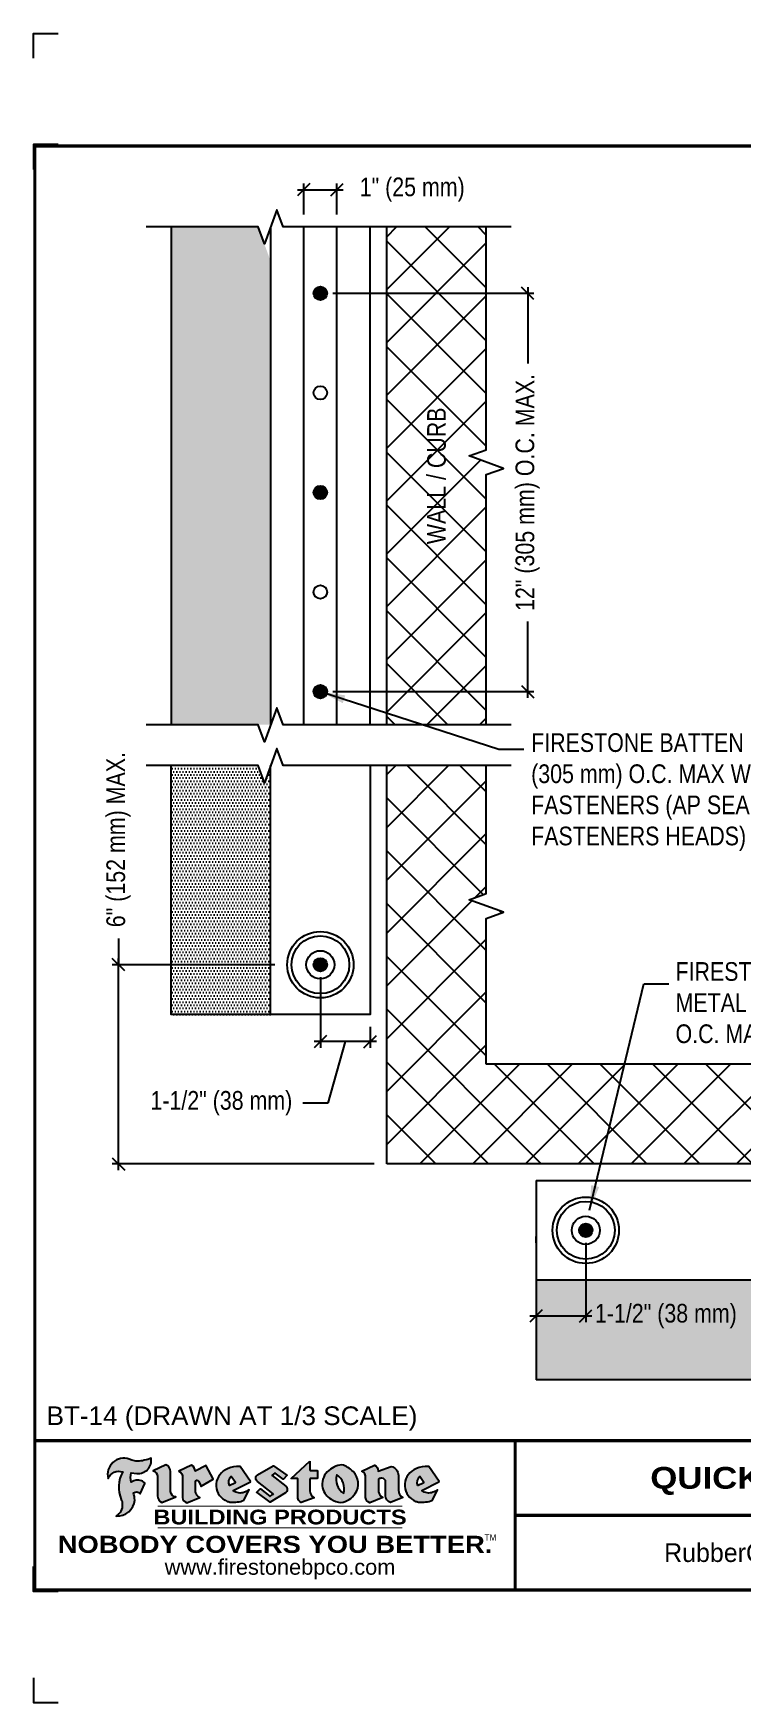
# Model space of a CAD drawing. Header units: inches. Extents: x 121.4 to 141.5, y -124.4 to -107.6.
# Drawn here: x 121.45 to 128.57, y -124.4 to -107.64 of the extents above; entities that cross this region are included whole.
import ezdxf
from ezdxf.enums import TextEntityAlignment as Align

# ---------------------------------------------------------------- set-up
doc = ezdxf.new("R2010")
doc.units = ezdxf.units.IN
doc.header["$MEASUREMENT"] = 0
doc.layers.get('0').update_dxf_attribs({"linetype": 'CONTINUOUS'})
doc.layers.get('DEFPOINTS').update_dxf_attribs({"linetype": 'CONTINUOUS'})
for name, color, linetype in [('FSBP-ACCESSORY-FIRESTONE', 7, 'CONTINUOUS'), ('FSBP-ANNO-NOTE', 7, 'CONTINUOUS'), ('FSBP-MEMBRANE', 7, 'CONTINUOUS'), ('FSBP-TTLB', 7, 'CONTINUOUS'), ('FSBP-TTLB-BORDER', 7, 'CONTINUOUS'), ('FSBP-TTLB-TEXT', 7, 'CONTINUOUS'), ('FSBP-WALL-CURB', 9, 'CONTINUOUS')]:
    doc.layers.add(name, color=color, linetype=linetype)
doc.styles.add('FSBP_ARIAL', font='arial.ttf')
doc.styles.add('FSBP_ARIAL_BOLD', font='')
doc.styles.add('FSBP_ARIAL_NAR', font='ARIALN.TTF')
doc.styles.add('FSBP_BANKGOTHIC', font='bgothm.ttf')
doc.styles.get('FSBP_ARIAL_BOLD').set_extended_font_data('Arial Black')
doc.dimstyles.new('FSBP-DIM', dxfattribs={"dimtxt": 0.1875, "dimasz": 0.125, "dimexe": 0.0625, "dimexo": 0.125, "dimgap": 0.125, "dimtad": 0, "dimdec": 0, "dimzin": 1, "dimdsep": 46, "dimlunit": 4, "dimtxsty": 'FSBP_ARIAL_NAR', "dimblk": 'OBLIQUE', "dimcen": 0.09375, "dimdle": 0.0625, "dimclrd": 256, "dimclre": 256, "dimclrt": 256, "dimadec": 0, "dimazin": 0, "dimtfac": 1, "dimtdec": 0, "dimtmove": 1, "dimatfit": 3, "dimfxl": 1, "dimtolj": 1, "dimtzin": 0, "dimlwd": -1, "dimlwe": -1, "dimarcsym": 0})
doc.dimstyles.new('FSBP-LEADER', dxfattribs={"dimtxt": 0.1875, "dimasz": 0.25, "dimexe": 0.0625, "dimexo": 0.125, "dimgap": 0.125, "dimtad": 0, "dimtih": 1, "dimtoh": 1, "dimdec": 4, "dimzin": 0, "dimdsep": 46, "dimlunit": 4, "dimtxsty": 'FSBP_ARIAL_NAR', "dimcen": 0.09375, "dimclrd": 256, "dimclre": 256, "dimclrt": 256, "dimadec": 0, "dimazin": 0, "dimtfac": 1, "dimtdec": 4, "dimtofl": 0, "dimtmove": 0, "dimatfit": 3, "dimfxl": 1, "dimtolj": 1, "dimtzin": 0, "dimlwd": -1, "dimlwe": -1, "dimarcsym": 0})
pattern_1 = [(0, (-22.82991274658639, -104.9946470850518), (0.015625, 0.03125), [0, -0.03125])]

# ---------------------------------------------------------------- blocks, each defined once
blk = doc.blocks.new('_OBLIQUE')
at = {"color": 0, "linetype": 'ByBlock'}
blk.add_line((-0.5, -0.5), (0.5, 0.5), dxfattribs=at)
blk = doc.blocks.new('*D8')
at = {"layer": 'DEFPOINTS', "color": 0, "transparency": 16777216}
for p in [(124.3305326652352, -110.2529824913689), (126.4135693134129, -110.2529824913689), (124.3305326652352, -114.2529824913689)]:
    blk.add_point(p, dxfattribs=at)
at = {"layer": 'FSBP-ANNO-NOTE', "transparency": 16777216}
for p, q in [((124.4555326652352, -110.2529824913689), (126.4760693134129, -110.2529824913689)), ((126.4135693134129, -110.1904824913689), (126.4135693134129, -110.9586654722693)), ((126.4135693134129, -114.3154824913689), (126.4135693134129, -113.5472995104685)), ((124.4555326652352, -114.2529824913689), (126.4760693134129, -114.2529824913689))]:
    blk.add_line(p, q, dxfattribs=at)
at = {"layer": 'FSBP-ANNO-NOTE', "transparency": 16777216, "xscale": 0.125, "yscale": 0.125, "zscale": 0.125}
for p, rotation in [((126.4135693134129, -110.2529824913689), 90), ((126.4135693134129, -114.2529824913689), 270)]:
    blk.add_blockref('_OBLIQUE', p, dxfattribs=dict(at, rotation=rotation))
at = {"layer": 'FSBP-ANNO-NOTE', "transparency": 16777216, "insert": (126.413569313413, -112.2529824913689), "char_height": 0.1875, "attachment_point": 5, "rotation": 90, "style": 'FSBP_ARIAL_NAR'}
blk.add_mtext('\\A1;12" (305 mm) O.C. MAX.', dxfattribs=at)
blk = doc.blocks.new('*D3')
at = {"layer": 'DEFPOINTS', "color": 0, "transparency": 16777216}
for p in [(126.9971993319018, -119.6621657499225), (126.4971993319018, -119.7094258342191), (126.4971993319018, -120.5229537878908)]:
    blk.add_point(p, dxfattribs=at)
at = {"layer": 'FSBP-ANNO-NOTE', "transparency": 16777216}
for p, q in [((126.4971993319018, -119.8344258342191), (126.4971993319018, -120.5854537878908)), ((126.9971993319018, -119.7871657499225), (126.9971993319018, -120.5854537878908)), ((127.0596993319018, -120.5229537878908), (126.4346993319018, -120.5229537878908))]:
    blk.add_line(p, q, dxfattribs=at)
at = {"layer": 'FSBP-ANNO-NOTE', "transparency": 16777216, "xscale": 0.125, "yscale": 0.125, "zscale": 0.125, "rotation": 180}
blk.add_blockref('_OBLIQUE', (126.4971993319018, -120.5229537878908), dxfattribs=at)
at = {"layer": 'FSBP-ANNO-NOTE', "transparency": 16777216, "xscale": 0.125, "yscale": 0.125, "zscale": 0.125}
blk.add_blockref('_OBLIQUE', (126.9971993319018, -120.5229537878908), dxfattribs=at)
at = {"layer": 'FSBP-ANNO-NOTE', "transparency": 16777216, "insert": (127.8021164315098, -120.5229537878908), "char_height": 0.1875, "attachment_point": 5, "style": 'FSBP_ARIAL_NAR'}
blk.add_mtext('\\A1;1-1/2" (38 mm)', dxfattribs=at)
blk = doc.blocks.new('*D4')
at = {"layer": 'DEFPOINTS', "color": 0, "transparency": 16777216}
for p in [(124.3305326652352, -116.9954990832558), (124.8305326652352, -117.4954990832558), (124.3305326652352, -117.766841830399)]:
    blk.add_point(p, dxfattribs=at)
at = {"layer": 'FSBP-ANNO-NOTE', "transparency": 16777216}
for p, q in [((124.3305326652352, -117.1204990832558), (124.3305326652352, -117.829341830399)), ((124.8305326652352, -117.6204990832558), (124.8305326652352, -117.829341830399)), ((124.8930326652352, -117.766841830399), (124.2680326652352, -117.766841830399)), ((124.5805326652352, -117.766841830399), (124.4054292454998, -118.3855747771929)), ((124.4054292454998, -118.3855747771929), (124.1554292454998, -118.3855747771929))]:
    blk.add_line(p, q, dxfattribs=at)
at = {"layer": 'FSBP-ANNO-NOTE', "transparency": 16777216, "xscale": 0.125, "yscale": 0.125, "zscale": 0.125, "rotation": 180}
blk.add_blockref('_OBLIQUE', (124.3305326652352, -117.766841830399), dxfattribs=at)
at = {"layer": 'FSBP-ANNO-NOTE', "transparency": 16777216, "xscale": 0.125, "yscale": 0.125, "zscale": 0.125}
blk.add_blockref('_OBLIQUE', (124.8305326652352, -117.766841830399), dxfattribs=at)
at = {"layer": 'FSBP-ANNO-NOTE', "transparency": 16777216, "insert": (123.3359374310387, -118.3855747771929), "char_height": 0.1875, "attachment_point": 5, "style": 'FSBP_ARIAL_NAR'}
blk.add_mtext('\\A1;1-1/2" (38 mm)', dxfattribs=at)
blk = doc.blocks.new('*D10')
at = {"layer": 'DEFPOINTS', "color": 0, "transparency": 16777216}
for p in [(122.3028349557157, -116.9954990832558), (123.9971993319019, -116.9954990832558), (124.9971993319019, -118.9954990832558)]:
    blk.add_point(p, dxfattribs=at)
at = {"layer": 'FSBP-ANNO-NOTE', "transparency": 16777216}
for p, q in [((122.3028349557157, -116.7307383498123), (122.3028349557157, -116.9954990832558)), ((123.8721993319019, -116.9954990832558), (122.2403349557157, -116.9954990832558)), ((122.3028349557157, -119.0579990832558), (122.3028349557157, -116.9329990832558)), ((124.8721993319019, -118.9954990832558), (122.2403349557157, -118.9954990832558))]:
    blk.add_line(p, q, dxfattribs=at)
at = {"layer": 'FSBP-ANNO-NOTE', "transparency": 16777216, "xscale": 0.125, "yscale": 0.125, "zscale": 0.125}
for p, rotation in [((122.3028349557157, -116.9954990832558), 90), ((122.3028349557157, -118.9954990832558), 270)]:
    blk.add_blockref('_OBLIQUE', p, dxfattribs=dict(at, rotation=rotation))
at = {"layer": 'FSBP-ANNO-NOTE', "transparency": 16777216, "insert": (122.3028349557157, -115.7391583702761), "char_height": 0.1875, "attachment_point": 5, "rotation": 90, "style": 'FSBP_ARIAL_NAR'}
blk.add_mtext('\\A1;6" (152 mm) MAX.', dxfattribs=at)
blk = doc.blocks.new('*D13')
at = {"layer": 'DEFPOINTS', "color": 0, "transparency": 16777216}
for p in [(124.4971993319018, -109.2126922040609), (124.1638659985684, -109.5863158247022), (124.4971993319018, -109.5863158247022)]:
    blk.add_point(p, dxfattribs=at)
at = {"layer": 'FSBP-ANNO-NOTE', "transparency": 16777216}
for p, q in [((124.1013659985684, -109.2126922040609), (124.5596993319018, -109.2126922040609)), ((124.1638659985684, -109.4613158247022), (124.1638659985684, -109.1501922040609)), ((124.4971993319018, -109.4613158247022), (124.4971993319018, -109.1501922040609))]:
    blk.add_line(p, q, dxfattribs=at)
at = {"layer": 'FSBP-ANNO-NOTE', "transparency": 16777216, "xscale": 0.125, "yscale": 0.125, "zscale": 0.125, "rotation": 180}
blk.add_blockref('_OBLIQUE', (124.1638659985684, -109.2126922040609), dxfattribs=at)
at = {"layer": 'FSBP-ANNO-NOTE', "transparency": 16777216, "xscale": 0.125, "yscale": 0.125, "zscale": 0.125}
blk.add_blockref('_OBLIQUE', (124.4971993319018, -109.2126922040609), dxfattribs=at)
at = {"layer": 'FSBP-ANNO-NOTE', "transparency": 16777216, "insert": (125.2534635555965, -109.2126922040609), "char_height": 0.1875, "attachment_point": 5, "style": 'FSBP_ARIAL_NAR'}
blk.add_mtext('\\A1;{\\fArial Narrow|b0|i0|c0|p34;1" (25 mm)}', dxfattribs=at)
blk = doc.blocks.new('TTLB-EPDM_1')
at = {"layer": 'FSBP-TTLB-TEXT'}
h = blk.add_hatch(color=1, dxfattribs=at)
edge = h.paths.add_edge_path()
edge.add_arc((1.037309769669573, -0.1982514792917306), 0.1319107607348553, 264.0410451462098, 370.3106169565175)
edge.add_arc((1.027551646585694, 0.1214293576525799), 0.3273056962876235, 270.05058356628535, 295.23459397187514, ccw=False)
edge.add_arc((1.022801957313345, -0.06680179986895154), 0.1391656561713503, 249.3281275763668, 272.0749124149863, ccw=False)
edge.add_line((0.9736743133014443, -0.1970076156048179), (0.9474927838574558, -0.1852745150568325))
edge.add_arc((0.8939498971398288, -0.3394262635682071), 0.1631857907024099, 70.84590087378872, 194.3325259843273)
edge.add_arc((0.8444260109029493, -0.4259936440910768), 0.1179914261095279, 70.96950098067128, 156.9641407594482, ccw=False)
edge.add_arc((1.153141409296894, -0.4684497516079468), 0.3110405457095052, 150.3231137483159, 203.2084295854517)
edge.add_arc((0.7562495500622943, -0.6412608153899899), 0.1218587156617311, 0.8849157075190988, 24.34668939894999, ccw=False)
edge.add_arc((0.7493781665697374, -0.6475258110744375), 0.1289731377238325, -58.36655102076742, 3.6216782311386737, ccw=False)
edge.add_arc((0.8256699029544474, -0.5792158350996106), 0.1783301886510354, 267.2205474105585, 354.1381621173521)
edge.add_arc((0.7903121048625305, -0.6011409294291745), 0.212787892960859, 0.9996158580669322, 21.00503380861244)
edge.add_arc((1.01880712263941, -0.5666691048185161), 0.05136395668415847, 40.82117713173261, 125.52727787225791, ccw=False)
edge.add_line((1.057676976260041, -0.5330924682126437), (1.102776947655911, -0.4308018311949837))
edge.add_arc((1.040858222524664, -0.4699705673995949), 0.07326744446031509, 32.31675181867256, 66.31481236598174)
edge.add_arc((1.032262518825329, -0.5063316993097662), 0.1102246948011782, 69.8179132332389, 125.254734720681)
edge.add_arc((1.127708877207287, -0.368959353531244), 0.1659710644737306, 164.1569669952081, 196.5811013160487, ccw=False)
edge.add_line((0.9680425188342383, -0.3236487780942383), (1.023615334387159, -0.3294494641845773))
h = blk.add_hatch(color=1, dxfattribs=at)
edge = h.paths.add_edge_path()
edge.add_line((1.275239419159561, -0.6223407783464694), (1.415345367376062, -0.5660418822574371))
edge.add_arc((1.421019305783958, -0.5090099247487757), 0.05731350411836949, 181.9717871001989, 264.31851000495806, ccw=False)
edge.add_line((1.363739737527226, -0.5109819325197265), (1.363412352251203, -0.3102363679013962))
edge.add_arc((1.294263659668751, -0.3103491388303989), 0.06914878453844908, 0.0934405599591014, 72.42834396969012)
edge.add_line((1.315139561173908, -0.2444268274366692), (1.186839444240604, -0.3024209471341379))
edge.add_arc((1.175246268095289, -0.3585110609420917), 0.05727567197445628, -0.017399788185912257, 78.322067691347, ccw=False)
edge.add_line((1.232521937428658, -0.3585284546236807), (1.232574268422297, -0.555126496687123))
edge.add_arc((1.305699496415486, -0.5558575689677219), 0.07312888236350451, 179.4272023230205, 245.3845503102953)
h = blk.add_hatch(color=1, dxfattribs=at)
edge = h.paths.add_edge_path()
edge.add_line((1.792026821926584, -0.3839679064720229), (1.722158956877934, -0.2518542302253621))
edge.add_arc((1.720119655279638, -0.2529327078887852), 0.002306916790721817, 27.87197133405656, 117.3766794470751)
edge.add_line((1.719058846382097, -0.250884159729182), (1.610638460368705, -0.3070279753467702))
edge.add_arc((1.547088841662962, -0.3061026658494403), 0.06355635479880145, 359.165808011073, 425.8793658831422)
edge.add_line((1.573061729235633, -0.2480956029480268), (1.446879247402876, -0.3051325108639702))
edge.add_arc((1.407812067100189, -0.370357133046621), 0.07602957263902092, -3.441403975725109, 59.07992244284969, ccw=False)
edge.add_line((1.483704536400296, -0.3749210150788969), (1.483704536400296, -0.5723838140635706))
edge.add_arc((1.54053746518044, -0.568254406115083), 0.05698275005415228, 184.1557352478595, 255.3066498366543)
edge.add_line((1.526084036778343, -0.6233736605654059), (1.657291340682093, -0.570650514527486))
edge.add_arc((1.688298576827198, -0.5021390388423987), 0.0752015358480571, 207.5160880841914, 245.649226723163, ccw=False)
edge.add_arc((1.721050197024907, -0.4914488168456328), 0.1093332836229113, 179.4823365255141, 204.5537900001094, ccw=False)
edge.add_line((1.611721375809452, -0.4904610114968335), (1.611721375809452, -0.4126404716788983))
edge.add_arc((1.628589765097195, -0.414159299036043), 0.01693662875851176, 28.356188110622725, 174.8549701683585, ccw=False)
edge.add_arc((1.627340435522395, -0.4197189881350504), 0.02111886817708033, 22.216893572439517, 40.10213956426492, ccw=False)
edge.add_line((1.646891420738257, -0.4117336534413738), (1.666638796144639, -0.4549750258192233))
edge.add_arc((1.668737246926742, -0.4540167099035481), 0.002306916790685496, 204.545128184284, 299.6323508190091)
edge.add_line((1.669877862091766, -0.4560219186518992), (1.791128135493295, -0.3870515928837648))
edge.add_line((1.791128135493295, -0.3870515928837648), (1.792026821926584, -0.3839679064720229))
h = blk.add_hatch(color=1, dxfattribs=at)
h.paths.add_polyline_path([(2.063388732080512, -0.2583237030618903, 0.02524281661523788), (2.025024361750752, -0.2610532129309178, 0.1213611957758757), (1.901773912052249, -0.3008158885520373, 0.6151668103976068), (1.93274136141747, -0.6099060679591872, 0.05306812109568645), (1.967936229862175, -0.617865745600497, 0.1150932231766138), (2.099126721549737, -0.5994933789882708), (2.151195569562105, -0.4944891916583316, -0.08755405562188731), (2.104230609512001, -0.5187113292177372, -0.265591761123442), (1.992692314386659, -0.5010701623316862), (2.165347897647223, -0.4141184325909109, 0.4518949533370738), (2.166222728871162, -0.4107679608846269)])
h.paths.add_polyline_path([(2.014217313945437, -0.4188965037300676), (1.951113654018855, -0.4515330109460507, -0.3720533890450154), (1.973177450672722, -0.3607130665457561)], flags=16)
h = blk.add_hatch(color=1, dxfattribs=at)
edge = h.paths.add_edge_path()
edge.add_arc((2.260407392426802, -0.3775796671688782), 0.04152450223225729, 123.20805433950699, 232.2027298779723, ccw=False)
edge.add_line((2.237665217914071, -0.3428366421988329), (2.393535971665983, -0.2540943745380986))
edge.add_arc((2.394677353533142, -0.2560991469722482), 0.002306916790741334, 55.64644466176611, 119.65426054492559, ccw=False)
edge.add_line((2.395979141996861, -0.2541946229174954), (2.531809646140459, -0.3470380726374032))
edge.add_arc((2.530468902927946, -0.3489153772789875), 0.002306916790700397, -42.731101238422525, 54.4661353739603, ccw=False)
edge.add_line((2.532163440279987, -0.3504807552658491), (2.498457913851155, -0.3869673252714421))
edge.add_arc((2.496763376499139, -0.3854019472845934), 0.002306916790672934, 233.7527076894875, 317.26889876138785, ccw=False)
edge.add_line((2.495399362263356, -0.38726241234572), (2.413849913492982, -0.3274738082119626))
edge.add_arc((2.412485899257181, -0.3293342732731342), 0.002306916790720064, 53.75270768979358, 124.4135619297835)
edge.add_line((2.41118211687575, -0.3274311136421062), (2.382933981293377, -0.346782838468144))
edge.add_arc((2.38423776367478, -0.3486859980991606), 0.002306916790694898, 124.4135619293799, 231.8459020253626)
edge.add_line((2.382812599816248, -0.3505000469010184), (2.519899969301207, -0.4581994452042721))
edge.add_arc((2.494247019847682, -0.4908523236374461), 0.04152450223225742, -55.21225898295222, 51.84590202520428, ccw=False)
edge.add_line((2.517938320565804, -0.5249552055672808), (2.364434947484597, -0.6179520922513717))
edge.add_arc((2.36323960192349, -0.6159790200102006), 0.002306916790726996, 233.2955624372927, 301.20872157023314, ccw=False)
edge.add_line((2.361860787187538, -0.6178285429225383), (2.231266621301074, -0.5204709167214361))
edge.add_arc((2.232647938930649, -0.5186232623475259), 0.002306916790697672, 135.5134179846393, 233.21798691998708, ccw=False)
edge.add_line((2.231002150870836, -0.5170067083764565), (2.262839375599356, -0.4845937328397696))
edge.add_arc((2.264485163659225, -0.4862102868108537), 0.002306916790748497, 53.0352839999411, 135.513417985369, ccw=False)
edge.add_line((2.265872365996302, -0.4843670465239001), (2.361834678328762, -0.5565872257804898))
edge.add_arc((2.363221880665761, -0.5547439854936304), 0.002306916790627066, 233.0352840000685, 302.2362632414394)
edge.add_line((2.36445241715569, -0.5566953042850713), (2.39428499383348, -0.5378823484768844))
edge.add_arc((2.393054457343549, -0.5359310296853765), 0.002306916790685166, 302.2362632406177, 412.2027298768422)
edge.add_line((2.394468296066179, -0.5341081404551886), (2.234958295420142, -0.4103916733127022))
h = blk.add_hatch(color=1, dxfattribs=at)
edge = h.paths.add_edge_path()
edge.add_line((2.763460561272041, -0.2072496393923444), (2.763460561272041, -0.2969520779963801))
edge.add_arc((2.765767478062699, -0.2969520779963943), 0.00230691679065842, 179.9999999996471, 269.9999999996471)
edge.add_line((2.765767478062685, -0.2992589947870528), (2.835417693520355, -0.2992589947870528))
edge.add_arc((2.835417693520355, -0.3015659115777538), 0.002306916790701052, 0, 90, ccw=False)
edge.add_line((2.837724610311056, -0.3015659115777538), (2.837724610311056, -0.3790761307453892))
edge.add_arc((2.83541769352037, -0.3790761307453749), 0.002306916790686842, 269.99999999964706, 359.99999999964706, ccw=False)
edge.add_line((2.835417693520355, -0.3813830475360618), (2.765767478062685, -0.3813830475360618))
edge.add_arc((2.765767478062699, -0.3836899643267202), 0.00230691679065842, 90.00000000035294, 180.0000000003529)
edge.add_line((2.763460561272041, -0.3836899643267344), (2.763460561272041, -0.5033995910642801))
edge.add_arc((2.836735953378943, -0.5071368822038516), 0.07337063740681413, 177.0802527808789, 245.3249543133826)
edge.add_line((2.806105814540615, -0.5738080530967267), (2.674529557384915, -0.6226036013049594))
edge.add_arc((2.708610405062069, -0.564298408791804), 0.06753517344606039, 177.0345319916277, 239.6926428024901, ccw=False)
edge.add_line((2.641165668230087, -0.560804539009709), (2.641165668230087, -0.3836899643267344))
edge.add_arc((2.638858751439429, -0.3836899643267202), 0.00230691679065842, 359.9999999996471, 449.999999999647)
edge.add_line((2.638858751439443, -0.3813830475360618), (2.572857950769389, -0.3813830475360618))
edge.add_line((2.572857950769389, -0.3813830475360618), (2.763460561272041, -0.2072496393923444))
h = blk.add_hatch(color=1, dxfattribs=at)
edge = h.paths.add_edge_path(flags=16)
edge.add_arc((2.940363509127394, -0.4847985213681437), 0.1684614578629418, 344.5558804047865, 417.0140046669545)
edge.add_arc((3.194458079644619, -0.3883534532477785), 0.1684614578629414, 164.5558804047864, 237.0140046669546)
edge = h.paths.add_edge_path()
edge.add_arc((3.069375116502199, -0.4399344555144872), 0.1828726885096673, 136.0914512150047, 191.213418978326)
edge.add_arc((3.064939550433406, -0.4318234379590333), 0.1803148804748503, 194.0167254156723, 240.6663730831859)
edge.add_arc((3.098047041778981, -0.3845058757092554), 0.2378525180183701, 239.2975390661776, 264.2889872773176)
edge.add_arc((3.04884478212623, -0.4190232383793012), 0.203760689247156, 277.1986764832036, 326.503572961274)
edge.add_arc((3.077739326803546, -0.4341046616465112), 0.171374865791709, 325.3768876809902, 406.3828327799087)
edge.add_arc((3.011839488065919, -0.4896144380417797), 0.2571945645850002, 44.28462553519766, 73.82901434867304)
edge.add_arc((3.117152499586992, -0.4983433120546693), 0.2579560664039132, 97.50292863483666, 134.1039137579027)
h = blk.add_hatch(color=1, dxfattribs=at)
edge = h.paths.add_edge_path()
edge.add_line((3.322690228557462, -0.5721896537377091), (3.322690228557462, -0.3749210150788969))
edge.add_arc((3.246797759257384, -0.3703571330465745), 0.076029572638996, 356.5585960242387, 419.0799224428129)
edge.add_line((3.285864939560099, -0.3051325108639702), (3.412047421392799, -0.2480956029480268))
edge.add_arc((3.386074533820159, -0.3061026658494941), 0.06355635479883807, 0.3962622833877276, 65.87936588318718, ccw=False)
edge.add_line((3.449629368605429, -0.3056631084210863), (3.580526418688805, -0.2593848434574539))
edge.add_arc((3.555744121700958, -0.3530904070730321), 0.09692726601172152, 2.366977007666776, 75.18615851992018, ccw=False)
edge.add_line((3.652588689330287, -0.3490873311063041), (3.652588689330287, -0.4883770011386872))
edge.add_arc((3.761877549389556, -0.4914934052703811), 0.1093332836229047, 178.3666365323574, 204.5537900000422)
edge.add_arc((3.729125929191727, -0.5021836272670953), 0.07520153584796169, 207.5160880841711, 245.2240541443093)
edge.add_line((3.697611150971852, -0.5704631245385627), (3.572585913552643, -0.6207021253773775))
edge.add_arc((3.59534718600759, -0.5526356419907701), 0.07177131519198746, 180.3328587115751, 251.51018566665869, ccw=False)
edge.add_line((3.523577081955409, -0.5530525936986663), (3.523577081955409, -0.4153032515383615))
edge.add_arc((3.486319529276879, -0.4148773504126441), 0.0372599868942854, 359.3450650296066, 449.0500281941028)
edge.add_arc((3.482769874121713, -0.4419622099033496), 0.06447454900600783, 86.29402372314017, 119.8211331593848)
edge.add_line((3.450707067966732, -0.3860252459975726), (3.450707067966732, -0.4904610114968335))
edge.add_arc((3.560035889182251, -0.491448816845647), 0.1093332836229751, 179.4823365255069, 204.5537900001023)
edge.add_arc((3.527284268984408, -0.5021390388424952), 0.07520153584796385, 207.5160880841699, 245.6492267231416)
edge.add_line((3.496277032839316, -0.570650514527486), (3.365069728935509, -0.6233736605654059))
edge.add_arc((3.37950248606194, -0.5682868177318081), 0.05694615642555727, 183.9298782390169, 255.318496325343, ccw=False)
h = blk.add_hatch(color=1, dxfattribs=at)
h.paths.add_polyline_path([(3.957695472291277, -0.2583237030618903, 0.02524281661523822), (3.919331101961575, -0.2610532129309178, 0.1085638477195505), (3.807890832595604, -0.2939221658134414, 0.6425897848490651), (3.827048101628293, -0.6099060679591872, 0.05306812109569052), (3.862242970072884, -0.617865745600497, 0.1150932231766133), (3.993433461760503, -0.5994933789882708), (4.045502309772871, -0.4944891916583316, -0.08755405562189084), (3.998537349722767, -0.5187113292177372, -0.2655917611234366), (3.886999054597368, -0.5010701623316862), (4.059654637857989, -0.4141184325909109, 0.4518949533370731), (4.060529469081928, -0.4107679608846269)])
h.paths.add_polyline_path([(3.90852405415626, -0.4188965037300676), (3.845420394229677, -0.4515330109460507, -0.3720533890450147), (3.867484190883488, -0.3607130665457561)], flags=16)
at = {"layer": 'DEFPOINTS', "linetype": 'Continuous', "ltscale": 1.75}
for points in [[(-0.015625, 13.88083333333333), (-0.015625, 14.13083333333333), (0.234375, 14.13083333333333)], [(-0.015625, -2.380833333333342), (-0.015625, -2.630833333333342), (0.234375, -2.630833333333342)]]:
    blk.add_lwpolyline(points, dxfattribs=at)
at = {"layer": 'DEFPOINTS', "color": 1}
for points in [[(0.234375, 13.015625), (-0.015625, 13.015625), (-0.015625, 12.765625)], [(0.234375, -1.515625), (-0.015625, -1.515625), (-0.015625, -1.265625)]]:
    blk.add_lwpolyline(points, dxfattribs=at)
at = {"layer": 'FSBP-TTLB', "const_width": 0.03125}
for points in [[(0, 0), (0, -1.5), (20, -1.5), (20, 0), (0, 0)], [(4.825208527206769, 0), (4.825208527206769, -0.75)], [(4.825208527206769, -0.75), (15.84028770518938, -0.75)], [(4.825208527206769, -0.75), (4.825208527206769, -1.5)]]:
    blk.add_lwpolyline(points, dxfattribs=at)
at = {"layer": 'FSBP-TTLB-BORDER', "const_width": 0.03125}
blk.add_lwpolyline([(20, 0), (20, 13), (0, 13), (0, 0)], dxfattribs=at)
at = {"layer": 'FSBP-TTLB-TEXT', "color": 1}
blk.add_line((0.7358432058323388, -0.379822754145593), (0.7358432058323388, -0.379822754145593), dxfattribs=at)
for points in [[(1.023615323725323, -0.3294494630716969, 0.5000510906601082), (1.167090420776901, -0.1746414942047778, -0.1103304102359608), (1.027840608309816, -0.2058762110801382, -0.09957876667165425), (0.9736743133014443, -0.1970076156048179), (0.9474927838574558, -0.1852745150568325, 0.5978159689075124), (0.7358432058323388, -0.379822754145593, -0.3938834584182213), (0.8828996422548698, -0.3144510229727047, 0.2349406564350952), (0.86727108227484, -0.5910237178633082, -0.1027304183841549), (0.8780937320133262, -0.6393788197974146, -0.2772692352614086), (0.8170223912655956, -0.7573362346216896, 0.3985429150902959), (1.003067614090241, -0.5974286950643517, 0.0875124847930418), (0.9889600163401155, -0.5248671157293501, -0.3874031597924062), (1.057676976260041, -0.5330924682126437), (1.102776947655911, -0.4308018311949837, 0.1494423498871741), (1.07029056398062, -0.4028746979725923, 0.2467195073738216), (0.9686394281704906, -0.4163228904100862, -0.1424285161541127), (0.9680425188342383, -0.3236487780942383), (1.023615334387159, -0.3294494641845773)], [(2.166222728871162, -0.4107679608846269), (2.063388732080512, -0.2583237030618903, 0.02524281661523788), (2.025024361750752, -0.2610532129309178, 0.1085638477195265), (1.913584092384895, -0.2939221658134414, 0.6425897848491228), (1.93274136141747, -0.6099060679591872, 0.05306812109568648), (1.967936229862175, -0.617865745600497, 0.1150932231766137), (2.099126721549737, -0.5994933789882708), (2.151195569562105, -0.4944891916583316, -0.0875540556218873), (2.104230609512001, -0.5187113292177372, -0.2655917611234418), (1.992692314386659, -0.5010701623316862), (2.165347897647223, -0.4141184325909109)], [(2.763460561272041, -0.2072496393923444), (2.763460561272041, -0.2969520779963801, 0.4142135623730958), (2.765767478062685, -0.2992589947870528), (2.835417693520355, -0.2992589947870528, -0.414213562373095), (2.837724610311056, -0.3015659115777538), (2.837724610311056, -0.3790761307453892, -0.4142135623730938), (2.835417693520355, -0.3813830475360618), (2.765767478062685, -0.3813830475360618, 0.4142135623730958), (2.763460561272041, -0.3836899643267344), (2.763460561272041, -0.5033995910642801, 0.3068985753588853), (2.806105814540615, -0.5738080530967267), (2.674529557384915, -0.6226036013049594, -0.2804194150632976), (2.641165668230087, -0.560804539009709), (2.641165668230087, -0.3836899643267344, 0.414213562373095), (2.638858751439443, -0.3813830475360618), (2.572857950769389, -0.3813830475360618), (2.763460561272041, -0.2072496393923444)], [(4.060529469081928, -0.4107679608846269), (3.957695472291277, -0.2583237030618903, 0.02524281661523788), (3.919331101961575, -0.2610532129309178, 0.1085638477195265), (3.807890832595604, -0.2939221658134414, 0.6425897848491228), (3.827048101628293, -0.6099060679591872, 0.05306812109568648), (3.862242970072884, -0.617865745600497, 0.1150932231766137), (3.993433461760503, -0.5994933789882708), (4.045502309772871, -0.4944891916583316, -0.0875540556218873), (3.998537349722767, -0.5187113292177372, -0.2655917611234418), (3.886999054597368, -0.5010701623316862), (4.059654637857989, -0.4141184325909109)], [(4.059654637857989, -0.4141184325909109, 0.4518949533370731), (4.060529469081928, -0.4107679608846269, 0.4518949533370731)]]:
    blk.add_lwpolyline(points, format="xyb", dxfattribs=at)
for points in [[(1.275239419159561, -0.6223407783464694), (1.415345367376062, -0.5660418822574371, -0.3756100036733062), (1.363739737527226, -0.5109819325197265), (1.363412352251203, -0.3102363679013962, 0.3265360292958048), (1.315139561173908, -0.2444268274366692), (1.186839444240604, -0.3024209471341379, -0.3557863980845349), (1.232521937428658, -0.3585284546236807), (1.232574268422297, -0.555126496687123, 0.2960110723418457)], [(1.792026821926584, -0.3839679064720229), (1.722158956877934, -0.2518542302253621, 0.4116839150163434), (1.719058846382097, -0.250884159729182), (1.610638460368705, -0.3070279753467702, 0.2996033003794034), (1.573061729235633, -0.2480956029480268), (1.446879247402876, -0.3051325108639702, -0.2797757560995365), (1.483704536400296, -0.3749210150788969), (1.483704536400296, -0.5723838140635706, 0.320828638474519), (1.526084036778343, -0.6233736605654059), (1.657291340682093, -0.570650514527486, -0.1679398621276611), (1.621603752698661, -0.5368819723450571, -0.1098333365370753), (1.611721375809452, -0.4904610114968335), (1.611721375809452, -0.4126404716788983, -0.743334502655012), (1.64349420176768, -0.4061152228778298, -0.07819791644735608), (1.646891420738257, -0.4117336534413738), (1.666638796144639, -0.4549750258192233, 0.4404648714563479), (1.669877862091766, -0.4560219186518992), (1.791128135493295, -0.3870515928837648)], [(2.234958295420142, -0.4103916733127022, -0.5150044486718882), (2.237665217914071, -0.3428366421988329), (2.393535971665983, -0.2540943745380986, -0.2867822934100265), (2.395979141996861, -0.2541946229174954), (2.531809646140459, -0.3470380726374032, -0.4515027974650387), (2.532163440279987, -0.3504807552658491), (2.498457913851155, -0.3869673252714421, -0.3814439164929681), (2.495399362263356, -0.38726241234572), (2.413849913492982, -0.3274738082119626, 0.3184718635035665), (2.41118211687575, -0.3274311136421062), (2.382933981293377, -0.346782838468144, 0.5064094529656681), (2.382812599816248, -0.3505000469010184), (2.519899969301207, -0.4581994452042721, -0.5043597839115849), (2.517938320565804, -0.5249552055672808), (2.364434947484597, -0.6179520922513717, -0.3053163970316367), (2.361860787187538, -0.6178285429225383), (2.231266621301074, -0.5204709167214361, -0.4541703869768119), (2.231002150870836, -0.5170067083764565), (2.262839375599356, -0.4845937328397696, -0.3762644290664977), (2.265872365996302, -0.4843670465239001), (2.361834678328762, -0.5565872257804898, 0.3114700032088108), (2.36445241715569, -0.5566953042850713), (2.39428499383348, -0.5378823484768844, 0.520381097387146), (2.394468296066179, -0.5341081404551886)], [(2.937624918725987, -0.3131105398334029, 0.2452625673097023), (2.889993533867141, -0.4754966266250307, 0.2064059665179019), (2.976604338974084, -0.5890186876871866, 0.1094800500670344), (3.074378098474654, -0.6211778035979165, 0.2185147641853038), (3.218764944843201, -0.5314757029352819, 0.3689489483072479), (3.195959963110113, -0.3100352223135445, 0.1296305888694145), (3.0834694040758, -0.242595816912754, 0.1610736375384317)], [(3.322690228557462, -0.5721896537377091), (3.322690228557462, -0.3749210150788969, 0.2797757560995341), (3.285864939560099, -0.3051325108639702), (3.412047421392799, -0.2480956029480268, -0.2937618496109166), (3.449629368605429, -0.3056631084210863), (3.580526418688805, -0.2593848434574539, -0.3288760160581939), (3.652588689330287, -0.3490873311063041), (3.652588689330287, -0.4883770011386872, 0.114762897203527), (3.662431105063263, -0.536926560769686, 0.166032965990522), (3.697611150971852, -0.5704631245385627), (3.572585913552643, -0.6207021253773775, -0.3209557512194564), (3.523577081955409, -0.5530525936986663), (3.523577081955409, -0.4153032515383615, 0.4127061514896111), (3.48693727661589, -0.3776224848030694, 0.1473421876160361), (3.450707067966732, -0.3860252459975726), (3.450707067966732, -0.4904610114968335, 0.1098333365370753), (3.460589444855941, -0.5368819723450855, 0.1679398621276611), (3.496277032839316, -0.570650514527486), (3.365069728935509, -0.6233736605654059, -0.3219729545308964), (3.322690228557462, -0.5721896537377091, 29.1476284739)], [(1.951113654018855, -0.4515330109460507), (2.014217313945437, -0.4188965037300676), (1.973177450672722, -0.3607130665457561, 0.3720533890450154)], [(3.10274193015772, -0.5296595419651595, 0.3271311138286319), (3.032079658614293, -0.3434924326507627, 0.3271311138286322)], [(3.845420394229677, -0.4515330109460507), (3.90852405415626, -0.4188965037300676), (3.867484190883488, -0.3607130665457561, 0.3720533890450154)]]:
    blk.add_lwpolyline(points, format="xyb", close=True, dxfattribs=at)
at = {"layer": 'FSBP-TTLB-TEXT', "const_width": 0.0078125}
for points in [[(1.233926579809207, -0.6584455781731435), (3.691229482685259, -0.6584455781731577)], [(1.233926579809207, -0.8761560960495984), (3.691229482685259, -0.8761560960495842)]]:
    blk.add_lwpolyline(points, dxfattribs=at)
at = {"layer": 'FSBP-TTLB-TEXT', "color": 1}
for centre, start, end in [((1.789987520328282, -0.3850463841354355), 299.6323508193319, 27.87197133380463), ((2.164310260790558, -0.412058050385383), 296.7304547840455, 34.00233684987403)]:
    blk.add_arc(centre, 0.00230691679068068, start, end, dxfattribs=at)
at = {"layer": 'FSBP-TTLB-TEXT', "lineweight": 18, "style": 'FSBP_ARIAL_BOLD'}
blk.add_text('BUILDING PRODUCTS', height=0.1484375, dxfattribs=at).set_placement((2.462578031247233, -0.7673008371113639), align=Align.MIDDLE_CENTER)
at = {"layer": 'FSBP-TTLB-TEXT', "color": 1}
for s, height, style, p in [('NOBODY COVERS YOU BETTER.', 0.171875, 'FSBP_ARIAL_BOLD', (2.412604263603384, -1.041650450587369)), ('TM', 0.0625, 'FSBP_BANKGOTHIC', (4.576671173373001, -0.9725745042934193))]:
    blk.add_text(s, height=height, dxfattribs=dict(at, style=style)).set_placement(p, align=Align.MIDDLE_CENTER)
at = {"layer": 'FSBP-TTLB-TEXT'}
for s, height, style, p in [('RubberGard  EPDM', 0.1875, 'FSBP_BANKGOTHIC', (7.443365678241776, -1.125)), ('www.firestonebpco.com', 0.15625, 'FSBP_ARIAL', (2.462578031247233, -1.268657306740124))]:
    blk.add_text(s, height=height, dxfattribs=dict(at, style=style)).set_placement(p, align=Align.MIDDLE_CENTER)
for tag, height, style, p in [('MAXIMUM_WARRANTY', 0.1875, 'FSBP_ARIAL_BOLD', (18.03987100774941, 0.2240244307510579)), ('ACCPT_SYSTEMS', 0.21875, 'FSBP_ARIAL', (12.49438170418193, -1.125))]:
    blk.add_attdef(tag, text='', height=height, dxfattribs=dict(at, style=style)).set_placement(p, align=Align.MIDDLE_LEFT)
for tag, height, style, p in [('DETAIL_DESCP_LINE_1', 0.21875, 'FSBP_ARIAL_BOLD', (10.33118450231211, -0.3736318192489421)), ('ISSUE_REV_DATE', 0.21875, 'FSBP_ARIAL', (16.84069633627263, -0.7282559425942452)), ('DETAIL_NUMBER', 0.4375, 'FSBP_ARIAL', (18.91941590748775, -0.8931630692489421))]:
    blk.add_attdef(tag, text='', height=height, dxfattribs=dict(at, style=style)).set_placement(p, align=Align.MIDDLE_CENTER)

msp = doc.modelspace()

# ---------------------------------------------------------------- hatches: boundary and pattern name
at = {"layer": 'FSBP-ACCESSORY-FIRESTONE', "linetype": 'Continuous'}
for points in [[(124.2628243319018, -110.2529824913689, 1), (124.3982409985684, -110.2529824913689, 1)], [(124.3982409985685, -114.2529824913689, 1), (124.2628243319018, -114.2529824913689, 1)]]:
    msp.add_hatch(color=256, dxfattribs=at).paths.add_polyline_path(points)
at = {"layer": 'FSBP-ACCESSORY-FIRESTONE'}
for points in [[(124.3982409985685, -112.2529824913689, 1), (124.2628243319019, -112.2529824913689, 1)], [(124.3982409985686, -116.9954990832558, 1), (124.2628243319018, -116.9954990832558, 1)], [(126.9294909985684, -119.6621657499225, 1), (127.0649076652351, -119.6621657499225, 1)]]:
    msp.add_hatch(color=256, dxfattribs=at).paths.add_polyline_path(points)
at = {"layer": 'FSBP-MEMBRANE'}
h = msp.add_hatch(dxfattribs=at)
h.set_pattern_fill('DOTS', color=9, scale=0.5, style=0)
h.set_pattern_definition(pattern_1)
h.paths.add_polyline_path([(123.8305326652352, -109.9297505021344), (123.7055326652351, -109.5863158247022), (122.8305326652352, -109.5863158247022), (122.8305326652352, -114.5863158247023), (123.8305326652351, -114.5863158247022)])
h = msp.add_hatch(dxfattribs=at)
h.set_pattern_fill('DOTS', color=9, scale=0.5, style=0)
h.set_pattern_definition(pattern_1)
h.paths.add_polyline_path([(122.8305326652352, -116.9954990832558), (123.8305326652352, -116.9954990832558), (123.8305326652352, -114.9954990832559), (123.7680326652352, -115.1672164219718), (123.7055326652351, -114.9954990832558), (122.8305326652352, -114.9954990832558)])
h.paths.add_polyline_path([(122.8305326652352, -116.9954990832558), (122.8305326652352, -117.4954990832558), (123.8305326652352, -117.4954990832558), (123.8305326652352, -116.9954990832558)])
h = msp.add_hatch(dxfattribs=at)
h.set_pattern_fill('DOTS,_I', color=9, scale=0.5, style=2)
h.set_pattern_definition([(0, (0, 0), (0.015625, 0.03125), [0, -0.03125])])
h.paths.add_polyline_path([(135.4971993319018, -120.1621657499225), (133.1846993319014, -120.1621657499225), (133.3564166706176, -120.2246657499226), (133.1846993319018, -120.2871657499226), (133.1846993319018, -121.1621657499225), (135.4971993319018, -121.1621657499225)])
h.paths.add_polyline_path([(132.8096993319018, -120.2871657499226), (132.9814166706176, -120.2246657499226), (132.8096993319014, -120.1621657499225), (126.4971993319018, -120.1621657499225), (126.4971993319018, -121.1621657499225), (132.8096993319018, -121.1621657499225)])
h.paths.add_polyline_path([(131.7579854846985, -120.6911410320927), (134.2318088134843, -120.6911410320927), (134.2318088134843, -120.3007931466903), (131.7579854846985, -120.3007931466903)], flags=9)
h.paths.add_polyline_path([(127.037727788945, -120.6911410320927), (128.5565289485631, -120.6911410320927), (128.5565289485631, -120.3007931466903), (127.037727788945, -120.3007931466903)], flags=24)
at = {"layer": 'FSBP-WALL-CURB'}
h = msp.add_hatch(dxfattribs=at)
h.set_pattern_fill('ANSI37', color=256, scale=3, style=0)
h.set_pattern_definition([(45, (-221.3299127465864, -2.581039342669825), (-0.2651650429449553, 0.2651650429449554), []), (135, (-221.3299127465864, -2.581039342669825), (-0.2651650429449554, -0.2651650429449553), [])])
h.paths.add_polyline_path([(125.9971993319018, -112.0738719624213), (126.1689166706177, -112.0113719624213), (125.8254819931859, -111.8863719624213), (125.9971993319018, -111.8238719624213), (125.9971993319018, -109.5863158247022), (124.9971993319018, -109.5863158247022), (124.9971993319018, -114.5863158247022), (125.9971993319018, -114.5863158247022)])
h.paths.add_polyline_path([(125.6426525208513, -112.820999914061), (125.6426525208513, -111.3516317353434), (125.3516182439073, -111.3516317353434), (125.3516182439073, -112.820999914061)], flags=24)
h = msp.add_hatch(dxfattribs=at)
h.set_pattern_fill('ANSI37', color=256, scale=3, style=0)
h.set_pattern_definition([(45, (20.67008725341407, -69.86084439561948), (-0.2651650429449553, 0.2651650429449554), []), (135, (20.67008725341407, -69.86084439561948), (-0.2651650429449554, -0.2651650429449553), [])])
h.paths.add_polyline_path([(132.8096993319018, -117.9954990832558), (130.776726552609, -117.9954990832558), (130.714226552609, -117.8237817445399), (130.589226552609, -118.1672164219717), (130.526726552609, -117.9954990832558), (125.9971993319018, -117.9954990832558), (125.9971993319018, -116.5308659572034), (126.1689166706178, -116.4683659572034), (125.8254819931859, -116.3433659572034), (125.9971993319018, -116.2808659572034), (125.9971993319018, -114.9954990832558), (124.9971993319019, -114.9954990832558), (124.9971993319019, -118.9954990832558), (132.8096993319018, -118.9954990832558)])
h.paths.add_polyline_path([(128.5955893028502, -118.6409522722053), (130.0649574815677, -118.6409522722053), (130.0649574815677, -118.3499179952613), (128.5955893028502, -118.3499179952613)], flags=24)

# ---------------------------------------------------------------- linework, layer by layer
at = {"layer": 'FSBP-ACCESSORY-FIRESTONE'}
for p, q in [((124.1638659985684, -114.5863158247022), (124.1638659985684, -109.5863158247022)), ((124.4971993319018, -114.5863158247022), (124.4971993319018, -109.5863158247022))]:
    msp.add_line(p, q, dxfattribs=at)
for centre, radius in [((124.3305326652352, -110.2529824913689), 0.06770833333333333), ((124.3305326652352, -111.2529824913689), 0.06770833333333333), ((124.3305326652352, -112.2529824913689), 0.06770833333333333), ((124.3305326652352, -113.2529824913689), 0.06770833333333333), ((124.3305326652352, -114.2529824913689), 0.06770833333333333), ((124.3305326652352, -116.9954990832558), 0.3333333333333333), ((124.3305326652352, -116.9954990832558), 0.2903188913793429), ((124.3305326652352, -116.9954990832558), 0.1410171177571035), ((124.3305326652352, -116.9954990832558), 0.06770833333333333), ((126.9971993319018, -119.6621657499225), 0.3333333333333333), ((126.9971993319018, -119.6621657499225), 0.2903188913793429), ((126.9971993319018, -119.6621657499225), 0.1410171177571035), ((126.9971993319018, -119.6621657499225), 0.06770833333333333)]:
    msp.add_circle(centre, radius, dxfattribs=at)
at = {"layer": 'FSBP-ANNO-NOTE'}
msp.add_line((126.4971993319018, -119.7871657499225), (126.4971993319018, -119.7246657499225), dxfattribs=at)
at = {"layer": 'FSBP-MEMBRANE'}
for p, q in [((123.8305326652352, -109.5863158247022), (123.8305326652351, -114.586315824702)), ((123.8305326652352, -117.4954990832558), (123.8305326652352, -114.9954990832558)), ((126.4971993319018, -119.1621657499225), (132.8096993319018, -119.1621657499225)), ((126.4971993319018, -119.1621657499225), (126.4971993319018, -121.1621657499225)), ((126.4971993319018, -119.7871657499225), (126.4971993319018, -119.7246657499225)), ((132.8096993319015, -120.1621657499225), (126.4971993319018, -120.1621657499225)), ((132.8096993319018, -121.1621657499225), (126.4971993319018, -121.1621657499225))]:
    msp.add_line(p, q, dxfattribs=at)
at = {"layer": 'FSBP-MEMBRANE', "linetype": 'Continuous'}
for points in [[(126.2471993319018, -109.5863158247022), (123.9555326652351, -109.5863158247022), (123.8930326652351, -109.4145984859863), (123.7680326652351, -109.7580331634182), (123.7055326652351, -109.5863158247022), (122.5805326652352, -109.5863158247022)], [(126.2471993319018, -114.5863158247022), (123.9555326652352, -114.5863158247022), (123.8930326652352, -114.4145984859863), (123.7680326652352, -114.7580331634182), (123.7055326652352, -114.5863158247022), (122.5805326652352, -114.5863158247022)], [(126.2471993319018, -114.9954990832558), (123.9555326652352, -114.9954990832558), (123.8930326652352, -114.8237817445399), (123.7680326652352, -115.1672164219718), (123.7055326652352, -114.9954990832558), (122.5805326652352, -114.9954990832558)]]:
    msp.add_lwpolyline(points, dxfattribs=at)
at = {"layer": 'FSBP-MEMBRANE'}
for points in [[(123.7055326652351, -109.5863158247022), (122.8305326652352, -109.5863158247022), (122.8305326652352, -114.5863158247022)], [(124.8305326652352, -114.5863158247022), (124.8305326652352, -109.5863158247022), (123.9555326652351, -109.5863158247022)], [(124.8305326652352, -114.9954990832558), (124.8305326652352, -117.4954990832558), (122.8305326652352, -117.4954990832558), (122.8305326652352, -114.9954990832558)]]:
    msp.add_lwpolyline(points, dxfattribs=at)
at = {"layer": 'FSBP-WALL-CURB'}
for p, q in [((124.9971993319018, -114.5863158247022), (124.9971993319018, -109.5863158247022)), ((124.9971993319019, -118.9954990832558), (124.9971993319019, -114.9954990832558))]:
    msp.add_line(p, q, dxfattribs=at)
at = {"layer": 'FSBP-WALL-CURB', "linetype": 'Continuous'}
for p, q in [((130.526726552609, -117.9954990832558), (125.9971993319018, -117.9954990832558)), ((132.8096993319018, -118.9954990832558), (124.9971993319019, -118.9954990832558))]:
    msp.add_line(p, q, dxfattribs=at)
for points in [[(125.9971993319018, -114.5863158247022), (125.9971993319018, -112.0738719624213), (126.1689166706177, -112.0113719624213), (125.8254819931859, -111.8863719624213), (125.9971993319018, -111.8238719624213), (125.9971993319018, -109.5863158247022)], [(125.9971993319018, -117.9954990832558), (125.9971993319018, -116.5308659572034), (126.1689166706178, -116.4683659572034), (125.8254819931859, -116.3433659572034), (125.9971993319018, -116.2808659572034), (125.9971993319018, -114.9954990832558)]]:
    msp.add_lwpolyline(points, dxfattribs=at)

# ---------------------------------------------------------------- block references
ref = msp.add_blockref('TTLB-EPDM_1', (121.4627011304548, -121.7740378368987))
ref.add_attrib('DETAIL_DESCP_LINE_1', 'QUICKSEAM RPF LAYOUT AT OUTSIDE CORNER', dxfattribs={"layer": 'FSBP-TTLB-TEXT', "height": 0.21875, "style": 'FSBP_ARIAL_BOLD'}).set_placement((131.7938856327669, -122.1476696561477), align=Align.MIDDLE_CENTER)

# ---------------------------------------------------------------- texts
at = {"layer": 'DEFPOINTS', "style": 'FSBP_ARIAL'}
msp.add_text('BT-14 (DRAWN AT 1/3 SCALE)', height=0.1875, dxfattribs=at).set_placement((121.5798584845293, -121.5240378368987), align=Align.MIDDLE_LEFT)
at = {"layer": 'FSBP-ANNO-NOTE', "style": 'FSBP_ARIAL_NAR'}
msp.add_text('WALL / CURB', height=0.1875, rotation=90, dxfattribs=at).set_placement((125.4971993319018, -112.0863158247022), align=Align.MIDDLE_CENTER)
at = {"layer": 'FSBP-ANNO-NOTE', "char_height": 0.1875, "attachment_point": 1, "style": 'FSBP_ARIAL_NAR'}
for s, width, heights, insert in [('\\pt0.375;FIRESTONE BATTEN FASTENED 12" (305 mm) O.C. MAX WITH FIRESTONE FASTENERS (AP SEALANT OVER FASTENERS HEADS) (SEE NOTE #3)', 4.034760988753987, [1.27079557119214], (126.4484644699714, -114.671020108317)), ('\\pt0.375;FIRESTONE FASTENERS AND 2" METAL PLATE AT 12" (305 mm) \\PO.C. MAX. (SEE NOTE #2)', 3.617257964828241, [0.9282516000803316], (127.8991187812899, -116.9693814348648))]:
    msp.add_mtext_dynamic_manual_height_columns(s, width=width, gutter_width=25.61258359297398, heights=heights, dxfattribs=dict(at, insert=insert))

# ---------------------------------------------------------------- dimensions: what is measured, and where the dimension line sits
at = {"layer": 'FSBP-ANNO-NOTE'}
for base, p1, p2, text, picture, middle, dimtype in [((124.4971993319018, -109.2126922040609), (124.1638659985684, -109.5863158247022), (124.4971993319018, -109.5863158247022), '{\\fArial Narrow|b0|i0|c0|p34;1" (25 mm)}', '*D13', (125.2534635555965, -109.2126922040609), 160), ((124.3305326652352, -117.766841830399), (124.8305326652352, -117.4954990832558), (124.3305326652352, -116.9954990832558), '1-1/2" (38 mm)', '*D4', (124.0304292454998, -118.3855747771929), 128), ((126.4971993319018, -120.5229537878908), (126.9971993319018, -119.6621657499225), (126.4971993319018, -119.7094258342191), '1-1/2" (38 mm)', '*D3', (127.8021164315098, -120.5229537878908), 128)]:
    dim = msp.add_linear_dim(base=base, p1=p1, p2=p2, text=text, dimstyle='FSBP-DIM', dxfattribs=at)
    dim.commit()
    dim.dimension.update_dxf_attribs({"geometry": picture, "text_midpoint": middle, "dimtype": dimtype})
dim = msp.add_linear_dim(base=(126.4135693134129, -110.2529824913689), p1=(124.3305326652352, -114.2529824913689), p2=(124.3305326652352, -110.2529824913689), angle=90, text='12" (305 mm) O.C. MAX.', dimstyle='FSBP-DIM', dxfattribs=at)
dim.commit()
dim.dimension.update_dxf_attribs({"geometry": '*D8', "text_midpoint": (126.413569313413, -112.2529824913689)})
dim = msp.add_linear_dim(base=(122.3028349557157, -116.9954990832558), p1=(124.9971993319019, -118.9954990832558), p2=(123.9971993319019, -116.9954990832558), angle=90, text='6" (152 mm) MAX.', dimstyle='FSBP-DIM', dxfattribs=at)
dim.commit()
dim.dimension.update_dxf_attribs({"geometry": '*D10', "text_midpoint": (122.3028349557157, -115.7391583702761), "dimtype": 160})

# ---------------------------------------------------------------- leaders
for points in [[(124.3305326652352, -114.2529824913689), (126.12531653798, -114.8320640791555), (126.37531653798, -114.8320640791555)], [(127.0333470380421, -119.4608799426645), (127.5810109929569, -117.1858983397489), (127.8310109929569, -117.1858983397489)]]:
    msp.add_leader(points, dimstyle='FSBP-LEADER', dxfattribs=at)

doc.saveas('drawing.dxf')
